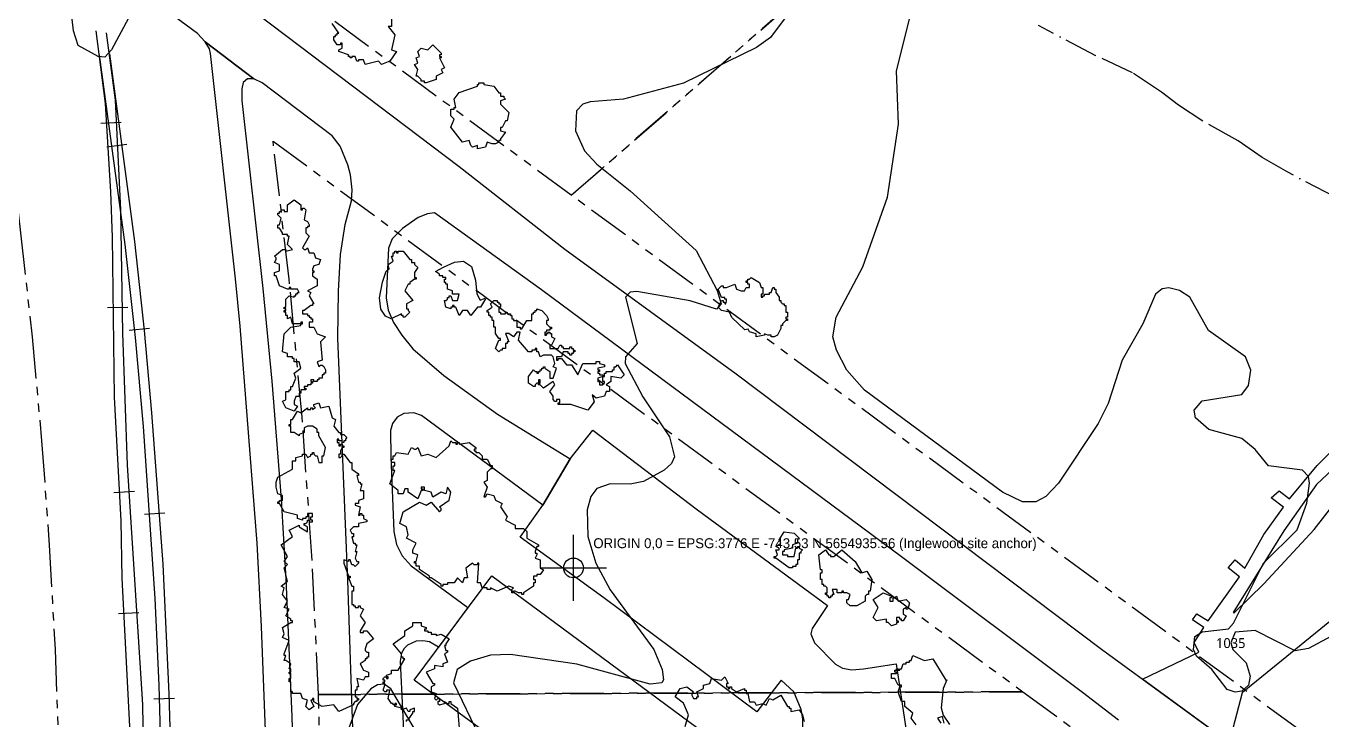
# Model space of a CAD drawing. Header units: metres. Extents: x -400 to 800, y -650 to 500.
# Drawn here: x -83 to 113.4, y -23 to 82.1 of the extents above; entities that cross this region are included whole.
import ezdxf
from ezdxf.enums import TextEntityAlignment as Align

# ---------------------------------------------------------------- set-up
doc = ezdxf.new("R2010")
doc.units = ezdxf.units.M
doc.header["$LTSCALE"] = 2
doc.linetypes.add('DASHDOT', pattern=[3.556, 2.54, -0.508, 0, -0.508])
doc.linetypes.add('PHANTOM', pattern=[6.35, 3.175, -0.635, 0.635, -0.635, 0.635, -0.635])
for name, color, linetype in [('SITE-PARKING', 250, 'CONTINUOUS'), ('SITE-PATH', 84, 'CONTINUOUS'), ('SITE-PROPERTY', 7, 'PHANTOM'), ('SITE-PROPERTY-SITE', 1, 'PHANTOM'), ('SITE-RAIL', 7, 'CONTINUOUS'), ('SITE-ROAD-GRAVEL', 32, 'CONTINUOUS'), ('SITE-ROAD-PAVED', 7, 'CONTINUOUS'), ('SITE-SETBACK-WATER', 1, 'DASHDOT'), ('SITE-TREE-CANOPY', 94, 'CONTINUOUS'), ('TEXT-CONTOUR', 8, 'CONTINUOUS'), ('TOPO-CONTOUR-MAJOR', 8, 'CONTINUOUS'), ('TOPO-CONTOUR-MINOR', 9, 'CONTINUOUS'), ('Z-ORIGIN', 1, 'CONTINUOUS')]:
    doc.layers.add(name, color=color, linetype=linetype)
doc.styles.add('OpenSans', font='OpenSans-Regular.ttf')

msp = doc.modelspace()

# ---------------------------------------------------------------- linework, layer by layer
at = {"layer": 'SITE-PARKING'}
for points in [[(34.73, -24.71), (34.73, -22.85), (34.49, -21.45), (33.38, -18.77), (31.47, -17.01), (27.8, -21.8), (4.62, -4.52), (-8.09, 4.66), (-4.63, 9.5), (-0.5, 16.55), (2.94, 20.86), (18.81, 8.8), (38.47, -5.67), (36.17, -9.17), (35.95, -9.96), (36.53, -11.35), (39.71, -14.56), (40.77, -15.16), (42.18, -15.43), (43.94, -15.3), (48.87, -14.52), (50.62, -25.99)], [(2.91, -36.86), (-24.16, -17.02), (-12.35, -1.17), (23.51, -27.69)]]:
    msp.add_lwpolyline(points, dxfattribs=at)
at = {"layer": 'SITE-PATH'}
msp.add_lwpolyline([(-46.45, -29.93), (-47.29, -8.87), (-47.95, 3.77), (-50.52, 36.62), (-51.19, 43.78), (-55, 77.93), (-55.17, 78.63), (-55.79, 79.7), (-48.42, 74.11), (-49.4, 74.09), (-50.03, 73.55), (-50.24, 72.6), (-50.28, 70.79), (-47.07, 42.34), (-45.69, 28.29), (-44.27, 10.4), (-43.57, -1.7), (-42.67, -22.52), (-42.27, -36.79)], dxfattribs=at)
at = {"layer": 'SITE-PROPERTY'}
for points in [[(-359.9, 295.53), (-90.66, 97.77), (-88.08, 82.15), (-85.78, 66.48), (-83.77, 50.77), (-82.04, 35.03), (-80.59, 19.26), (-79.44, 3.46), (-78.56, -12.36), (-77.98, -28.18), (-77.61, -47.16), (-77.52, -66.15), (-78.25, -350.73), (-84.35, -357.69), (-84.47, -430.44), (-129.06, -481.17), (-400, -480.78), (-400, 324.95)], [(-38.62, -19.17), (-39.64, 1.84), (-41.12, 22.82), (-43.09, 43.76), (-45.53, 64.65), (68.11, -18.76)], [(183.72, -188.35), (179.27, -223.86), (-38.3, -223.47), (-37.9, -66.24), (-38, -46.67), (-38.62, -19.17), (68.11, -18.76), (193.43, -110.75)]]:
    msp.add_lwpolyline(points, close=True, dxfattribs=at)
for points in [[(90.84, 135.9), (-0.33, 56.45), (-54.35, 96.12)], [(421.55, -17.74), (283.84, -18.14), (279.89, -37.89), (253.81, -73.42), (157.76, -2.91), (130.71, -39.75), (-0.33, 56.45), (90.84, 135.9)], [(421.55, -17.74), (283.84, -18.14), (279.89, -37.89), (253.81, -73.42), (157.76, -2.91), (130.71, -39.75), (-0.33, 56.45), (90.84, 135.9)]]:
    msp.add_lwpolyline(points, dxfattribs=at)
at = {"layer": 'SITE-PROPERTY-SITE'}
for points in [[(-38.62, -19.17), (-39.64, 1.84), (-41.12, 22.82), (-43.09, 43.76), (-45.53, 64.65), (68.11, -18.76)], [(183.72, -188.35), (179.27, -223.86), (-38.3, -223.47), (-37.9, -66.24), (-38, -46.67), (-38.62, -19.17), (68.11, -18.76), (193.43, -110.75)]]:
    msp.add_lwpolyline(points, close=True, dxfattribs=at)
at = {"layer": 'SITE-RAIL'}
for points in [[(-72.37, 81.34), (-70.94, 70.35), (-70.16, 56.98), (-69.91, 50.11), (-69.59, 25.86), (-68.59, 7.12), (-68.43, -1.55), (-66.99, -29.89), (-66.63, -190.97), (-67.12, -317.34), (-66.55, -330.55), (-65.79, -340.26), (-63.65, -361.85), (-62.88, -376.15)], [(-70.79, 81.08), (-69.44, 70.85), (-68.66, 54.25), (-68.33, 35.58), (-67.61, 15.59), (-65.32, -20.66), (-64.77, -55.76), (-64.74, -86.03), (-64.84, -111.7), (-65.14, -129.21), (-65.12, -181.45), (-65.46, -249.26), (-65.59, -318.57), (-65.14, -330.23), (-64.5, -338.57), (-62.72, -354.39), (-61.83, -365.86), (-61.32, -377.62)], [(-71.85, 77.75), (-67.97, 49), (-66.43, 34.9), (-65.18, 21.43), (-63.43, -4.61), (-62.83, -17.74), (-62.48, -30.61), (-62.23, -46.08), (-62.13, -70.85), (-62.93, -383.47), (-62.89, -381.58)], [(-70.31, 77.89), (-66.53, 49.43), (-65.07, 35.99), (-63.92, 23.49), (-62.23, 0.59), (-61.3, -19.07), (-60.84, -34.24), (-60.64, -53.24), (-60.63, -89.62), (-61.35, -383.21), (-61.33, -382.63)], [(-71.61, 67.4), (-68.52, 67.52)], [(-70.73, 63.77), (-67.66, 64.19)], [(-70.63, 39.45), (-67.53, 39.48)], [(-67.35, 36), (-64.27, 36.33)], [(-69.63, 11.44), (-66.54, 11.61)], [(-64.99, 8.14), (-61.9, 8.33)], [(-68.96, -6.91), (-65.86, -6.75)], [(-63.57, -19.8), (-60.47, -19.7)]]:
    msp.add_lwpolyline(points, dxfattribs=at)
at = {"layer": 'SITE-ROAD-GRAVEL'}
msp.add_lwpolyline([(118.95, 18.62), (112.6, 12.66), (107.65, 5.63), (99.97, -6.73), (100.13, -6.82), (104.58, -2.41), (112.25, 5.85), (123.34, 20.04), (122.4, 20.82)], close=True, dxfattribs=at)
msp.add_lwpolyline([(122.72, -1.5), (101.31, -18.89), (99.36, -26.42), (86.24, -16.85), (94.77, -12.78), (94.04, -11.3), (95.53, -9.01), (93.81, -7.85), (94.47, -6.97), (96.19, -8.03), (100.89, -1.33), (99.18, 0), (100.24, 1.22), (101.72, -0.01), (104.61, 5.06), (107.58, 9.23), (105.7, 10.63), (106.94, 11.7), (108.49, 10.46), (112.7, 15.52), (115.58, 18.39)], dxfattribs=at)
at = {"layer": 'SITE-ROAD-PAVED'}
for points in [[(-33.35, -27.37), (-34.2, -1.92), (-35.69, 34.79), (-35.6, 41.95), (-35.28, 47.49), (-34.61, 52.05), (-33.65, 55.61), (-33.53, 57.29), (-33.79, 59.54), (-34.19, 61.05), (-35.36, 63.88), (-36.55, 65.45), (-47.17, 73.51), (-48.42, 74.11), (-55.79, 79.7), (-56.99, 80.96), (-74.91, 94.2)], [(-51.72, 86.87), (-17.34, 60.81), (-1.3, 48.27), (24.67, 29.43), (79.99, -12.3), (122.62, -43.38)], [(82.57, -23.08), (77.14, -18.88), (49.69, 1.7), (-4.83, 42.13), (-21.04, 53.8), (-22.13, 53.64), (-23.55, 53.11), (-25.9, 51.41), (-27.48, 49.85), (-28.04, 48.45), (-28.41, 40.94), (-28.06, 39.05), (-27.26, 37.16), (-26.03, 35.27), (-24.33, 33.2), (-19.64, 29.14), (-11.5, 23.29), (-0.5, 16.55), (-4.63, 9.5), (-23.05, 23.09), (-24.18, 23.49), (-25.7, 23.41), (-26.7, 22.86), (-27.42, 21.87), (-27.74, 20.83), (-27.7, 16.83), (-27.22, 5.54), (-26.82, 3.55), (-25.95, 1.86), (-24.61, 0.34), (-16.01, -5.99), (-20.47, -11.98), (-21.84, -11.2), (-22.81, -11.04), (-23.84, -11.11), (-25.16, -11.67), (-25.67, -12.18), (-26.06, -12.9), (-26.24, -14.11), (-25.57, -28.88)]]:
    msp.add_lwpolyline(points, dxfattribs=at)
at = {"layer": 'SITE-SETBACK-WATER'}
msp.add_lwpolyline([(115.48, 56.15), (108.26, 59.93), (104.34, 62.2), (100.71, 64.71), (95.35, 67.67), (91.65, 70.08), (89.1, 72.07), (84.69, 75), (79.13, 77.6), (70.48, 82.17)], dxfattribs=at)
at = {"layer": 'SITE-TREE-CANOPY'}
for points in [[(-27.57, 83.99), (-27.57, 82), (-28.07, 82), (-27.07, 80.74), (-27.57, 78.49), (-26.82, 78.24), (-27.82, 76.75), (-29.07, 76.25), (-29.57, 76.75), (-31.57, 76.25), (-31.82, 76.99), (-32.57, 76.99), (-32.57, 76.75), (-32.82, 76.75), (-33.07, 77.49), (-33.57, 77.49), (-33.57, 77.25), (-33.82, 77.25), (-33.82, 77.49), (-34.07, 77.49), (-34.07, 77.74), (-35.57, 78.24), (-35.57, 78.49), (-35.07, 78.74), (-35.07, 79.5), (-35.32, 79.5), (-35.32, 79.24), (-35.82, 79.24), (-36.32, 80), (-36.32, 80.5), (-36.07, 80.5), (-36.07, 80.74), (-35.82, 80.74), (-35.82, 81), (-35.57, 81), (-36.57, 82.49)], [(-25.32, -23.26), (-25.32, -23.01), (-25.07, -23.01), (-24.32, -22.01), (-24.32, -21.75), (-24.07, -21.75), (-24.07, -21.25), (-24.82, -21.51), (-24.82, -21.75), (-25.07, -21.75), (-25.32, -21.25), (-26.07, -21.51), (-26.07, -21.25), (-27.07, -21.01), (-27.07, -20.75), (-27.32, -20.75), (-27.32, -20.51), (-27.57, -20.51), (-28.07, -19.75), (-27.82, -18.51), (-28.32, -18.51), (-28.32, -18.76), (-28.57, -18.76), (-28.82, -18.51), (-28.57, -17.76), (-28.57, -17.5), (-28.82, -17.5), (-28.82, -17.26), (-28.57, -17.26), (-28.57, -17), (-28.82, -17), (-28.82, -16.76), (-28.57, -16.5), (-28.32, -16.5), (-28.32, -16.26), (-27.57, -16), (-27.57, -15.5), (-26.57, -15.5), (-25.57, -13.76), (-25.82, -13.76), (-25.82, -13.51), (-26.07, -13.51), (-26.07, -13.01), (-27.32, -11.51), (-25.57, -10.25), (-25.57, -9.51), (-24.32, -8.76), (-24.32, -8.26), (-23.07, -8.26), (-23.07, -8.76), (-22.32, -9.01), (-22.32, -9.25), (-22.57, -9.25), (-22.57, -9.51), (-22.07, -9.51), (-22.07, -9.75), (-21.57, -9.75), (-21.57, -10.01), (-20.82, -10.01), (-20.82, -10.25), (-20.07, -10.01), (-18.82, -10.75), (-19.32, -11.51), (-19.32, -11.76), (-19.57, -11.76), (-19.32, -12.51), (-19.07, -12.51), (-19.07, -12.76), (-19.57, -13.01), (-19.07, -14.26), (-19.82, -14.5), (-19.82, -15), (-21.07, -14.76), (-21.07, -15.26), (-22.32, -15.76), (-21.32, -17.51), (-21.07, -17.51), (-21.07, -17.76), (-21.57, -18.01), (-21.57, -18.75), (-20.82, -19.01), (-21.07, -19.75), (-20.82, -20.01), (-20.57, -19.75), (-20.32, -19.75), (-20.32, -20.25), (-20.57, -20.25), (-20.57, -20.51), (-20.32, -20.75), (-19.57, -20.51), (-19.57, -20.25), (-19.07, -20.51), (-18.82, -20.51), (-18.82, -20.25), (-18.57, -20.25), (-18.57, -20.51), (-17.57, -21.25), (-17.32, -24.26)], [(51.93, -23.76), (51.18, -22.76), (51.43, -22.01), (50.18, -21.01), (50.18, -20.25), (49.68, -20.25), (49.18, -18.76), (49.43, -18.01), (49.68, -18.01), (49.68, -17.76), (49.18, -17.76), (48.68, -16.76), (48.18, -16.76), (48.18, -16), (48.93, -16), (48.93, -15.76), (48.68, -15.76), (48.68, -15.5), (48.93, -15.5), (48.93, -15.26), (49.18, -15.26), (49.18, -15.5), (49.43, -15.5), (49.43, -15.26), (49.68, -15.26), (49.93, -14.51), (50.43, -14.51), (50.43, -14.26), (50.93, -14.26), (50.93, -14.01), (51.18, -14.01), (51.43, -13.26), (53.18, -14.01), (54.43, -13.76), (56.43, -17), (56.55, -16.97), (56.01, -18.28), (55.7, -21.2), (56.03, -22.29), (56.96, -23.7)], [(16.93, -24.01), (17.43, -22.26), (16.68, -20.5), (15.43, -19.5), (16.18, -18.26), (17.18, -18.01), (18.18, -18.76), (17.93, -19), (17.93, -19.26), (18.18, -19.76), (18.68, -19.76), (18.68, -19.5), (18.93, -19.5), (18.68, -18.76), (19.68, -18.26), (19.68, -17.76), (20.68, -17.51), (20.93, -16.76), (22.43, -17.01), (22.93, -16.51), (23.43, -17.51), (23.18, -17.51), (23.18, -18), (23.43, -18), (23.43, -18.26), (23.68, -18.26), (23.68, -18), (23.93, -18), (23.93, -18.26), (24.68, -18.76), (25.93, -18.26), (25.93, -18.5), (26.18, -18.5), (26.18, -19), (26.43, -19), (26.68, -20.26), (27.43, -20.26), (27.68, -20.76), (28.68, -20.51), (29.18, -20.76), (29.68, -19.76), (30.18, -20), (31.43, -19.26), (32.43, -21.01), (32.68, -21.01), (32.68, -21.26), (32.93, -21.26), (32.93, -21.75), (34.18, -21.51), (34.68, -22.25), (34.93, -23.25)], [(56.18, -23.51), (55.93, -22.51), (55.18, -22.76), (55.68, -23.51)]]:
    msp.add_lwpolyline(points, dxfattribs=at)
for points in [[(-20.07, 77.99), (-20.07, 77.75), (-20.32, 77.75), (-20.32, 77.49), (-20.07, 77.49), (-20.07, 77.25), (-20.32, 77.25), (-19.57, 75.74), (-20.07, 75.49), (-19.82, 74.99), (-20.82, 74.49), (-20.82, 74), (-22.32, 73.5), (-22.57, 73.5), (-22.57, 73.74), (-23.07, 73.74), (-23.07, 73.99), (-23.57, 74.49), (-23.82, 74.49), (-23.57, 75.49), (-24.07, 76.25), (-23.57, 76.49), (-23.82, 77.25), (-23.32, 77.49), (-23.57, 78.25), (-23.07, 78.74), (-22.07, 78.49), (-21.32, 79.24)], [(-13.57, 73.24), (-12.07, 73), (-11.32, 71.99), (-11.07, 71.99), (-11.07, 71.49), (-10.57, 71.49), (-10.57, 71.24), (-10.32, 70.99), (-11.07, 70.74), (-11.07, 70.25), (-9.82, 68.99), (-10.07, 67.75), (-10.32, 67.75), (-10.82, 66.74), (-11.07, 66.74), (-11.07, 66.24), (-10.32, 65.99), (-11.07, 65), (-11.07, 64.74), (-11.32, 64.74), (-11.32, 64.5), (-11.82, 64.24), (-12.32, 64.24), (-13.07, 64.5), (-13.32, 63.74), (-14.57, 63.5), (-14.57, 64), (-15.32, 63.74), (-15.57, 64), (-15.82, 64.74), (-16.82, 64.5), (-18.57, 66.75), (-18.07, 67.99), (-18.57, 68.49), (-18.57, 69.49), (-18.07, 69.49), (-18.07, 69.74), (-17.82, 69.74), (-18.07, 70.99), (-17.32, 72), (-14.57, 73), (-14.57, 73.24), (-14.32, 73.24), (-14.32, 73.5), (-13.57, 73.5)], [(-42.57, 36.99), (-42.82, 37.99), (-43.32, 37.74), (-43.32, 38.24), (-43.57, 38.24), (-43.57, 38.74), (-43.82, 38.74), (-43.82, 39), (-43.57, 39), (-43.57, 39.24), (-43.82, 39.24), (-43.82, 39.5), (-43.57, 39.5), (-43.57, 40.74), (-43.07, 41.24), (-42.32, 41), (-42.32, 41.24), (-42.07, 41.24), (-42.07, 41.5), (-41.82, 41.5), (-41.82, 41.74), (-41.57, 41.74), (-41.82, 42.24), (-42.82, 42.24), (-42.82, 42.49), (-43.07, 42.49), (-43.07, 42.24), (-43.32, 42.24), (-44.57, 42.74), (-45.07, 44.25), (-45.32, 44.25), (-45.32, 44.75), (-44.57, 44.99), (-44.57, 45.99), (-45.32, 46.25), (-45.07, 46.74), (-45.07, 46.99), (-45.32, 47.24), (-44.07, 48.24), (-43.57, 48.24), (-43.57, 47.99), (-42.57, 48.24), (-43.32, 49), (-43.07, 50.24), (-43.32, 50.24), (-43.32, 50.5), (-44.07, 50.5), (-44.07, 50.74), (-44.57, 51.49), (-44.82, 51.49), (-44.82, 51.99), (-44.57, 51.99), (-44.32, 52.99), (-44.82, 53.49), (-44.82, 53.75), (-44.57, 53.75), (-44.57, 53.99), (-44.32, 53.99), (-44.32, 54.25), (-43.82, 54.25), (-43.82, 53.99), (-43.32, 53.99), (-43.32, 54.99), (-42.32, 55.75), (-41.32, 54.99), (-41.32, 54.25), (-41.07, 54.25), (-41.07, 54.49), (-40.82, 54.49), (-40.57, 54.25), (-40.82, 52.74), (-40.32, 52.49), (-40.07, 52), (-40.07, 51.74), (-40.32, 51.74), (-40.32, 51.5), (-40.57, 51.5), (-40.57, 50.74), (-40.07, 50.24), (-41.07, 48.49), (-40.82, 48.24), (-40.57, 48.24), (-40.32, 48.49), (-40.07, 47.74), (-39.32, 47.74), (-39.07, 46.99), (-38.32, 46.75), (-38.57, 45.99), (-39.32, 45.75), (-39.57, 45.25), (-39.57, 44.99), (-39.32, 44.99), (-39.32, 44.75), (-39.57, 44.75), (-39.57, 44.25), (-38.82, 43.74), (-38.82, 42.74), (-40.32, 42), (-39.82, 41.74), (-40.07, 41.24), (-39.32, 40), (-39.57, 40), (-39.57, 39.74), (-39.82, 39.74), (-40.82, 38.99), (-41.07, 38.99), (-41.07, 38.49), (-40.32, 38.49), (-40.32, 38.24), (-40.07, 38.24), (-40.07, 37.99), (-39.82, 37.99), (-39.82, 37.74), (-39.57, 37.74), (-39.57, 37.25), (-40.07, 37.25), (-40.07, 36.49), (-39.32, 36.49), (-38.82, 35.49), (-37.57, 34.99), (-38.32, 34.24), (-38.07, 31.5), (-38.82, 31.24), (-38.57, 30.5), (-38.32, 30.74), (-38.07, 30.74), (-37.82, 30.5), (-37.57, 30), (-37.57, 29.49), (-37.82, 29.49), (-37.82, 29.24), (-38.07, 29.24), (-38.07, 28.74), (-38.57, 28.74), (-38.57, 28.49), (-38.82, 28.49), (-38.82, 28.24), (-39.32, 28.24), (-39.32, 28.49), (-39.82, 28.49), (-39.82, 28.24), (-39.57, 28.24), (-39.57, 27.99), (-39.82, 27.99), (-39.82, 27.74), (-40.32, 27.74), (-40.32, 27.49), (-40.82, 27.49), (-40.82, 27.25), (-40.57, 27.25), (-40.57, 26.99), (-41.32, 26.99), (-41.32, 26.49), (-41.57, 26.49), (-41.57, 25.99), (-42.07, 25.99), (-42.32, 25.25), (-42.32, 24.75), (-41.82, 24.49), (-42.32, 23.74), (-43.57, 24.25), (-44.07, 25.25), (-43.57, 25.49), (-43.57, 26.75), (-43.07, 26.75), (-43.07, 26.99), (-42.82, 26.99), (-42.82, 27.49), (-42.57, 27.49), (-42.07, 28.74), (-42.32, 29.5), (-41.32, 30.24), (-41.57, 31.24), (-42.32, 31.24), (-42.32, 31.74), (-42.57, 31.74), (-42.57, 32), (-43.32, 32), (-43.32, 32.49), (-44.07, 32.74), (-43.82, 35.49), (-42.82, 36.49), (-41.32, 36.75), (-41.32, 36.99)], [(-28.07, 45.99), (-27.32, 46.49), (-27.57, 47.25), (-27.32, 47.25), (-27.32, 47.75), (-27.07, 47.75), (-27.07, 47.99), (-26.82, 47.99), (-26.82, 47.75), (-26.57, 47.75), (-26.57, 47.99), (-25.82, 47.99), (-24.82, 46.75), (-24.57, 46.75), (-24.57, 46.25), (-24.07, 46.25), (-24.07, 45.99), (-23.57, 45.49), (-24.07, 44.74), (-24.07, 44), (-23.82, 44), (-23.82, 43.74), (-24.07, 43.74), (-24.82, 43.24), (-24.82, 43), (-25.07, 43), (-25.57, 42), (-24.32, 40.49), (-25.32, 39.99), (-25.32, 39.25), (-25.07, 39.25), (-25.07, 38.99), (-24.82, 38.75), (-25.57, 37.99), (-25.82, 37.99), (-25.82, 38.25), (-26.07, 38.25), (-26.07, 38.49), (-27.64, 37.72), (-28.49, 38.16), (-29.21, 39.2), (-29.42, 40.9), (-28.94, 43.28), (-28.4, 44.96), (-27.93, 45.31)], [(-19.7, 45.58), (-18.05, 46.34), (-16.65, 46.47), (-15.45, 45.68), (-14.84, 43.61), (-14.63, 41.53), (-14.16, 40.58), (-13.38, 40.86), (-13.32, 40.75), (-14.07, 39.49), (-14.57, 39.49), (-15.57, 38.25), (-16.07, 38.99), (-16.82, 38.99), (-17.32, 38.25), (-17.82, 39.49), (-18.07, 39.49), (-18.07, 39.75), (-18.32, 39.75), (-18.32, 39.49), (-18.57, 39.49), (-18.57, 39.25), (-19.32, 39.49), (-19.57, 40.49), (-19.32, 40.49), (-19.07, 40.74), (-19.07, 40.99), (-18.82, 40.99), (-18.82, 41.24), (-18.57, 41.24), (-18.32, 40.49), (-17.57, 40.49), (-17.32, 41.49), (-18.32, 41.49), (-18.32, 41.99), (-19.07, 42.24), (-19.07, 43), (-19.32, 43), (-19.32, 43.24), (-19.57, 43.24), (-19.57, 43.74), (-19.32, 43.74), (-19.32, 44), (-19.82, 44), (-19.82, 44.24), (-20.32, 44.24), (-20.32, 44.5), (-20.91, 44.89)], [(25.43, 41.99), (25.93, 41.99), (26.18, 42.49), (26.68, 42.49), (26.68, 42.99), (26.43, 42.99), (26.43, 43.25), (26.18, 43.25), (26.18, 43.49), (26.43, 43.49), (26.43, 43.75), (26.68, 43.75), (26.93, 43.99), (28.18, 43.25), (28.43, 42.49), (28.68, 42.49), (28.68, 41.49), (28.43, 41.49), (28.43, 41), (28.68, 41), (28.68, 41.24), (28.93, 41.24), (28.93, 41.49), (29.68, 41.49), (29.68, 41.74), (29.93, 41.74), (30.18, 42.49), (30.43, 42.49), (30.43, 42.24), (30.68, 42.24), (30.68, 41.74), (31.18, 41), (31.18, 40.5), (31.43, 40.5), (31.43, 40.24), (31.68, 40), (31.93, 40), (31.93, 39.74), (32.18, 39.74), (32.18, 38.74), (32.43, 38.74), (32.43, 37.99), (32.18, 37.99), (32.18, 37.74), (32.43, 37.74), (32.43, 37.49), (32.18, 37.49), (31.68, 36.99), (31.68, 36.75), (31.43, 36.74), (31.43, 36.25), (30.93, 35.25), (30.43, 34.99), (29.93, 34.99), (29.93, 35.25), (29.43, 35.25), (28.93, 35.49), (28.93, 35.25), (27.68, 34.99), (27.68, 35.49), (26.68, 35.75), (26.46, 36.18), (25.97, 36.07), (24, 37.95), (23.62, 38.75), (22.43, 39), (21.93, 39.5), (22.43, 40.5), (22.68, 40.5), (22.68, 40.24), (22.93, 40.24), (22.93, 40), (23.08, 40), (23.18, 40.42), (23.18, 40.74), (22.93, 40.74), (22.93, 40.99), (22.43, 40.99), (21.93, 42.24), (22.43, 42.75), (22.68, 42.75), (22.68, 42.49), (23.18, 42.49), (24.43, 42.99), (24.68, 42.24)], [(-5.57, 27.99), (-5.82, 27.74), (-5.82, 27.49), (-6.07, 27.49), (-6.82, 27.99), (-6.82, 28.99), (-6.07, 29.99), (-5.82, 29.75), (-5.57, 29.75), (-5.57, 29.49), (-5.32, 29.49), (-5.32, 29.75), (-5.07, 29.75), (-5.07, 29.99), (-4.82, 29.99), (-4.82, 30.25), (-4.57, 30.25), (-4.57, 30.49), (-4.32, 30.49), (-4.32, 30.25), (-3.57, 29.75), (-3.57, 28.74), (-3.07, 28.74), (-2.57, 30.25), (-3.07, 30.49), (-2.82, 30.99), (-3.07, 31.99), (-3.32, 32.25), (-4.57, 32.25), (-5.07, 31.99), (-5.32, 32.74), (-5.57, 32.74), (-5.57, 33.24), (-5.82, 33.24), (-5.82, 32.99), (-6.32, 32.99), (-6.32, 32.74), (-6.82, 32.74), (-8.32, 34.5), (-8.07, 35.74), (-8.57, 35.74), (-9.07, 35), (-9.82, 35.5), (-10.32, 35.5), (-9.82, 34.24), (-10.07, 34.24), (-10.07, 34), (-10.32, 34), (-10.32, 33.24), (-10.82, 33.24), (-10.82, 32.99), (-11.07, 32.99), (-11.32, 32.74), (-11.82, 33.24), (-11.32, 34.5), (-11.07, 34.5), (-11.07, 34.74), (-11.32, 34.74), (-11.82, 35.5), (-11.82, 36.49), (-12.07, 36.49), (-12.07, 37.49), (-12.32, 37.49), (-12.32, 37.99), (-12.57, 37.99), (-12.57, 38.25), (-12.82, 38.25), (-12.82, 38.75), (-13.07, 38.75), (-13.07, 38.99), (-12.32, 39.49), (-12.57, 39.99), (-12.07, 40.49), (-11.57, 40.49), (-11.57, 40.25), (-11.32, 40.25), (-11.32, 39.99), (-11.07, 39.99), (-11.07, 39.49), (-11.32, 39.49), (-11.32, 38.75), (-11.07, 38.75), (-11.07, 38.49), (-10.32, 38.49), (-10.32, 38.75), (-10.07, 38.75), (-10.07, 38.49), (-9.57, 38.49), (-9.57, 38.24), (-9.32, 38.24), (-9.32, 37.74), (-9.07, 37.74), (-9.07, 37.49), (-8.57, 37.49), (-8.57, 36.5), (-8.07, 36.5), (-8.07, 36.24), (-7.82, 36.24), (-7.07, 37.49), (-6.32, 37.49), (-6.32, 38.49), (-6.07, 38.49), (-6.07, 38.74), (-5.82, 38.74), (-5.82, 38.99), (-5.57, 38.99), (-5.57, 39.25), (-4.82, 38.99), (-4.07, 38.24), (-3.82, 37.74), (-3.82, 37.49), (-4.07, 37.49), (-4.07, 37), (-3.57, 36.5), (-3.32, 36.5), (-3.32, 36.24), (-3.57, 36.24), (-3.57, 36), (-4.07, 36), (-4.07, 35.74), (-4.32, 35.74), (-4.32, 35.24), (-4.07, 35.24), (-4.07, 35.5), (-3.82, 35.5), (-3.82, 35.74), (-3.57, 35.74), (-3.57, 35.5), (-3.32, 35.5), (-3.32, 35), (-2.82, 34.74), (-3.32, 33.74), (-3.57, 33.74), (-3.57, 33.24), (-2.32, 33.24), (-2.07, 33.74), (-1.82, 33.74), (-1.82, 33.49), (-1.57, 33.49), (-1.57, 33.24), (-0.57, 33.24), (-0.57, 33.49), (-0.32, 33.49), (-0.32, 33.24), (-0.07, 33.24), (-0.07, 32.99), (0.18, 32.99), (0.18, 32.75), (-0.07, 32.75), (-0.07, 32.49), (-0.32, 32.49), (-0.32, 32.25), (-0.57, 32.25), (-0.57, 32.49), (-0.82, 32.49), (-0.82, 32.75), (-1.57, 32.74), (-1.82, 31.99), (-2.57, 31.99), (-2.57, 31.49), (-2.32, 31.49), (-2.32, 31.75), (-1.82, 31.75), (-1.07, 30.75), (-0.32, 30.75), (0.68, 29.24), (1.43, 30.99), (3.43, 30.99), (3.43, 31.25), (3.93, 31.25), (3.93, 30.99), (4.68, 30.75), (4.68, 30.49), (3.68, 30.25), (3.68, 29.99), (3.93, 29.99), (3.93, 29.74), (3.68, 29.74), (3.68, 29.49), (3.93, 29.49), (3.93, 29.24), (4.43, 29.24), (4.43, 28.99), (4.68, 28.99), (4.68, 29.49), (4.93, 29.49), (4.93, 29.74), (5.93, 29.74), (5.93, 29.99), (6.18, 29.99), (6.18, 30.49), (6.43, 30.49), (6.68, 30.75), (7.68, 29.24), (7.18, 28.74), (5.68, 28.99), (5.68, 28.24), (4.93, 27.74), (5.43, 27.5), (5.43, 26.74), (4.93, 26.74), (4.68, 26), (3.43, 25.74), (2.84, 26.22), (3.13, 25.17), (2.19, 23.92), (-0.41, 24.74), (-2.32, 24.74), (-2.32, 25), (-2.07, 25), (-2.07, 25.5), (-2.57, 25.5), (-2.57, 25.24), (-2.82, 25.24), (-3.07, 25.5), (-3.07, 26), (-3.57, 26.74), (-2.82, 27.74), (-3.07, 28.24), (-4.57, 27.24), (-5.07, 27.74), (-5.32, 27.74), (-5.32, 27.99)], [(-41.07, 36.99), (-41.07, 37.25), (-41.32, 37.25), (-41.32, 36.99)], [(-5.07, 27.99), (-5.07, 28.49), (-5.32, 28.49), (-5.32, 27.99)], [(3.68, 28.74), (3.68, 28.24), (3.93, 28.24), (3.93, 27.74), (4.43, 27.74), (4.43, 28), (4.68, 28), (4.68, 28.24), (4.43, 28.24), (4.43, 28.99)], [(-38.32, 24.24), (-37.07, 24.49), (-36.57, 22.74), (-36.07, 22.5), (-36.32, 21.5), (-35.57, 20.5), (-35.32, 20.5), (-35.32, 20.24), (-34.82, 20.24), (-34.32, 19.74), (-34.57, 19.49), (-34.57, 19.24), (-34.82, 19.24), (-34.82, 18.99), (-35.07, 18.99), (-35.07, 19.24), (-35.57, 19.24), (-35.57, 19.49), (-35.82, 19.49), (-35.82, 18.99), (-35.57, 18.99), (-35.57, 18.49), (-35.32, 18.49), (-35.32, 18.74), (-35.07, 18.74), (-35.07, 18.49), (-34.82, 18.49), (-34.82, 18.25), (-35.07, 18.25), (-35.32, 17.75), (-35.32, 17.25), (-35.57, 17.25), (-35.57, 16.75), (-35.32, 16.75), (-35.07, 16.99), (-35.07, 17.25), (-34.82, 17.25), (-33.82, 15.99), (-33.57, 15.99), (-33.57, 14.99), (-32.57, 14.24), (-32.57, 14), (-32.82, 13.99), (-32.57, 13), (-32.32, 13), (-32.32, 12.74), (-32.07, 12.74), (-32.32, 11.74), (-31.82, 11.74), (-31.82, 10.49), (-32.57, 10.24), (-32.57, 9.74), (-33.07, 9.74), (-33.07, 9.49), (-32.32, 9.24), (-32.57, 7.99), (-32.32, 7.99), (-32.32, 8.25), (-32.07, 8.25), (-32.07, 7.99), (-31.82, 7.99), (-31.82, 7.49), (-31.32, 7.25), (-31.32, 6.99), (-32.57, 6.75), (-32.57, 6.25), (-33.32, 6.25), (-33.82, 5.74), (-33.57, 5.24), (-33.32, 5.24), (-33.32, 4.74), (-33.57, 4.74), (-33.32, 3.74), (-33.07, 3.74), (-33.07, 3.5), (-32.82, 3.5), (-33.07, 2.5), (-32.82, 2.5), (-33.07, 1.5), (-32.82, 0.99), (-32.57, 0.99), (-32.57, 0.74), (-33.07, 0.24), (-33.32, 0.49), (-33.57, 0.49), (-33.82, 1.24), (-34.07, 1.24), (-34.07, 1), (-34.82, 1.24), (-34.82, 0.74), (-34.07, -1.25), (-33.82, -1.25), (-33.82, -1.51), (-34.07, -1.51), (-33.57, -2.75), (-33.32, -2.75), (-33.32, -3.51), (-33.57, -3.51), (-33.57, -5.51), (-33.32, -5.51), (-33.32, -5.76), (-33.07, -5.76), (-33.07, -6), (-32.57, -6), (-32.57, -5.76), (-32.32, -5.76), (-32.32, -6), (-31.82, -6.26), (-32.32, -7.26), (-31.57, -8.26), (-32.32, -9.51), (-32.32, -9.76), (-31.82, -9.76), (-31.82, -9.51), (-31.32, -9.51), (-30.32, -10.75), (-31.32, -11.51), (-31.57, -12.25), (-31.57, -12.51), (-31.32, -12.75), (-31.07, -12.75), (-31.07, -13.51), (-31.32, -13.51), (-31.32, -13.76), (-31.57, -13.76), (-31.57, -14.01), (-32.32, -14.51), (-31.82, -15.5), (-31.07, -15.76), (-31.07, -16.5), (-31.57, -16.5), (-31.82, -17), (-32.82, -16.76), (-32.57, -18), (-32.82, -18), (-32.82, -18.51), (-33.07, -18.51), (-33.07, -19.51), (-32.82, -19.51), (-32.82, -19.76), (-32.57, -19.76), (-32.57, -20.01), (-32.82, -20.01), (-32.82, -20.25), (-33.07, -20.25), (-33.32, -20.51), (-33.32, -20.75), (-35.57, -21.75), (-36.32, -20.75), (-38.07, -21.01), (-39.32, -20.26), (-39.32, -19.76), (-39.57, -19.76), (-39.57, -20.01), (-39.82, -20.01), (-39.32, -21.01), (-40.07, -21.51), (-40.57, -21.01), (-40.32, -20.01), (-41.07, -19.76), (-41.32, -19), (-42.57, -19), (-42.57, -18.76), (-42.82, -18.76), (-42.82, -17.26), (-43.07, -17.26), (-43.07, -16.76), (-42.82, -16.76), (-42.82, -16.01), (-43.07, -16.01), (-43.07, -15.76), (-42.82, -15.76), (-42.82, -15.26), (-43.07, -15.26), (-42.82, -14.51), (-43.57, -14.01), (-43.82, -14.01), (-43.57, -13.25), (-43.82, -13.25), (-43.82, -13.01), (-43.07, -11.01), (-44.07, -10.51), (-43.82, -10), (-44.07, -9), (-42.82, -8.26), (-42.57, -8.26), (-42.57, -8), (-42.82, -8), (-42.82, -7.76), (-43.57, -7.26), (-43.07, -6.26), (-43.82, -6.01), (-43.32, -5.01), (-44.07, -4.01), (-43.82, -3.01), (-44.32, -2.75), (-43.32, -2.01), (-43.82, 0), (-43.32, 0.5), (-43.82, 1), (-43.32, 1.74), (-44.32, 3.49), (-42.57, 4.75), (-43.07, 5.75), (-41.57, 6.49), (-41.57, 6.25), (-40.32, 5.49), (-40.32, 6.25), (-40.82, 6.49), (-40.82, 6.75), (-40.57, 6.75), (-40.32, 6.99), (-40.32, 7.25), (-40.07, 7.25), (-40.07, 6.99), (-39.57, 6.99), (-39.57, 7.25), (-39.82, 7.25), (-39.82, 7.75), (-39.57, 7.75), (-39.57, 8.24), (-40.32, 8.24), (-40.32, 7.75), (-40.57, 7.75), (-40.57, 7.49), (-41.07, 7.49), (-41.07, 7.25), (-41.82, 7.49), (-41.82, 7.99), (-43.82, 8.49), (-44.57, 9.74), (-44.82, 9.74), (-44.82, 10), (-44.57, 10), (-44.57, 10.24), (-44.07, 10.24), (-44.07, 11), (-44.82, 11.24), (-45.07, 12.24), (-45.07, 12.99), (-44.82, 13.74), (-42.57, 14.99), (-42.57, 16.25), (-42.07, 16.25), (-42.07, 16.75), (-41.07, 16.99), (-41.07, 17.25), (-40.57, 17.25), (-40.32, 16.75), (-39.82, 16.99), (-39.82, 17.25), (-39.57, 17.25), (-39.57, 17.49), (-39.32, 17.49), (-39.32, 17.25), (-39.07, 16.99), (-38.82, 16.99), (-38.57, 15.99), (-38.07, 15.99), (-38.07, 16.99), (-37.82, 16.99), (-37.57, 18.24), (-38.57, 20), (-38.57, 20.5), (-38.82, 20.5), (-38.82, 21), (-39.57, 21.5), (-40.32, 21.5), (-40.82, 21.24), (-40.82, 20.5), (-41.57, 20.24), (-41.57, 20), (-42.32, 20.5), (-42.82, 20.5), (-42.82, 21.5), (-43.07, 21.5), (-43.07, 21.74), (-42.82, 21.74), (-42.82, 22.49), (-42.57, 22.49), (-41.82, 23.74), (-41.32, 23.49), (-40.32, 24.24), (-40.32, 23.99), (-39.82, 23.99), (-39.82, 24.24), (-39.57, 24.24), (-39.57, 23.99), (-39.07, 24.24), (-39.32, 24.49), (-39.32, 24.75), (-38.57, 24.99)], [(-18.32, 18.99), (-17.82, 18.99), (-17.82, 18.75), (-17.57, 18.75), (-17.57, 18.99), (-17.32, 18.99), (-17.32, 18.75), (-15.82, 18.99), (-14.82, 18.25), (-14.82, 17.99), (-15.07, 17.99), (-15.07, 17.74), (-14.82, 17.74), (-14.82, 17.49), (-14.32, 17.49), (-13.82, 16.99), (-13.82, 16.49), (-13.07, 16.5), (-12.57, 15.5), (-12.32, 15.5), (-12.32, 15), (-12.57, 15), (-13.07, 14.5), (-13.07, 13.24), (-13.57, 12.99), (-13.07, 12.24), (-13.57, 10.75), (-13.32, 10.75), (-13.07, 11.25), (-12.07, 10.99), (-11.82, 10.25), (-10.82, 9.75), (-11.07, 9.25), (-10.07, 7.74), (-10.32, 7.24), (-8.82, 6.5), (-8.82, 6), (-7.57, 6), (-7.07, 5.5), (-7.07, 4.5), (-5.32, 3.49), (-5.32, 3.24), (-5.57, 3.24), (-5.82, 2.49), (-5.82, 2.25), (-5.57, 2.25), (-5.57, 1.99), (-5.82, 1.49), (-5.07, 1.25), (-5.07, -0.01), (-4.57, -0.26), (-5.07, -1.01), (-5.57, -1.01), (-5.57, -1.26), (-6.07, -1.26), (-6.07, -1.76), (-5.82, -1.76), (-5.82, -2.26), (-6.07, -2.26), (-6.07, -2.76), (-7.57, -3.76), (-7.57, -4), (-7.82, -4), (-7.82, -3.76), (-8.32, -3.76), (-8.82, -3.5), (-9.07, -3.5), (-9.07, -3.76), (-9.32, -3.76), (-9.32, -3.26), (-9.07, -3), (-9.82, -2.76), (-11.57, -3.5), (-12.57, -3), (-12.57, -3.26), (-13.07, -3.26), (-13.07, -3), (-13.82, -3.01), (-14.07, -2.26), (-14.57, -2.26), (-14.32, 0.75), (-14.57, 0.75), (-14.57, 0.49), (-15.07, 0.49), (-15.32, 0.75), (-16.32, -0.01), (-16.07, -1.51), (-16.57, -1.51), (-16.82, -2.26), (-17.57, -1.51), (-18.07, -2.26), (-19.07, -2.26), (-19.07, -2.51), (-19.82, -2.51), (-19.82, -2.76), (-20.07, -2.76), (-20.07, -2.51), (-21.57, -1.51), (-21.82, -1.51), (-21.82, -1.25), (-23.32, -0.25), (-23.32, 0.25), (-23.82, 0.25), (-23.82, 0.74), (-24.07, 0.74), (-24.07, 0.99), (-23.82, 0.99), (-23.57, 1.99), (-24.32, 2.24), (-24.32, 2.74), (-23.82, 3.74), (-25.32, 4.5), (-25.07, 5), (-25.32, 6.24), (-26.32, 6.74), (-25.82, 8.49), (-23.32, 9.99), (-22.32, 9.49), (-21.57, 9.99), (-20.32, 8.49), (-20.07, 8.75), (-20.07, 8.99), (-20.32, 9.25), (-18.82, 10.25), (-18.57, 11.49), (-19.07, 12.24), (-19.32, 11.24), (-20.07, 11.49), (-21.32, 10.74), (-21.57, 11.49), (-22.57, 11.74), (-22.57, 12.24), (-23.07, 12.24), (-23.07, 11.99), (-22.82, 11.99), (-22.82, 11.74), (-23.07, 11.74), (-23.57, 10.49), (-25.07, 11.49), (-25.07, 12), (-25.57, 12), (-25.82, 11.24), (-26.57, 11.24), (-26.57, 11.74), (-27.82, 12.74), (-27.07, 14.74), (-27.32, 14.74), (-27.32, 15.49), (-27.07, 15.49), (-27.07, 15.99), (-27.57, 15.99), (-27.57, 16.49), (-27.32, 16.49), (-27.32, 16.99), (-27.07, 16.99), (-26.82, 17.49), (-25.07, 17.25), (-24.57, 18.25), (-24.07, 17.99), (-23.82, 17.99), (-23.57, 18.25), (-23.07, 16.99), (-22.07, 17.25), (-20.82, 16.74), (-18.82, 18.49), (-18.57, 19.25)], [(31.68, 2), (32.43, 2), (32.43, 1.74), (33.43, 1.74), (33.68, 2.99), (33.93, 2.99), (33.93, 3.24), (34.18, 3.24), (34.18, 2.99), (34.68, 2.74), (34.43, 2.5), (34.43, 2.24), (34.18, 2.24), (34.18, 1.24), (33.93, 1.24), (33.93, 0.5), (33.68, 0.5), (33.68, 0.24), (33.18, 0.24), (33.18, 0), (32.68, 0), (30.68, 1.5), (30.43, 1.5), (30.43, 1.74), (30.68, 1.74), (30.93, 2), (30.68, 2.74), (31.18, 2.74), (31.18, 2.99), (30.68, 3.24), (31.43, 3.74), (31.18, 4.24), (31.93, 5.49), (33.43, 5.25), (34.18, 4.49), (33.93, 4.24), (33.93, 3.74), (33.18, 3.49), (33.18, 2.99), (31.93, 2.74), (31.93, 2.5), (31.68, 2.5)], [(42.68, 1), (43.68, -0.76), (44.43, -0.51), (45.18, -1.75), (44.93, -3.51), (44.68, -3.51), (44.68, -4.01), (44.43, -4.01), (44.18, -4.26), (44.18, -5.01), (42.93, -5.76), (41.93, -5.76), (41.43, -5.26), (41.43, -4.76), (41.68, -4.76), (41.93, -4.01), (41.43, -3.75), (40.93, -3.75), (40.93, -3.51), (40.68, -3.51), (40.68, -3.75), (39.93, -3.75), (39.93, -3.25), (39.18, -3.25), (39.43, -4.01), (39.18, -4.01), (39.18, -4.25), (38.93, -4.25), (38.93, -4.51), (38.68, -4.51), (38.68, -4.25), (38.43, -4.25), (38.43, -4.01), (38.18, -4.01), (38.18, -3.75), (38.43, -3.75), (38.43, -3.01), (38.18, -2.75), (37.93, -2.75), (37.93, -2.51), (37.68, -2.51), (37.68, -1.75), (37.43, -1.75), (37.43, -0.76), (37.68, -0.76), (37.68, -0.26), (37.43, -0.26), (37.18, 2), (38.18, 2.74), (38.68, 2), (38.93, 2), (38.93, 1.74), (39.43, 1.74), (40.68, 2.74)], [(47.93, -5.01), (48.43, -5.01), (48.43, -4.51), (48.68, -4.51), (48.93, -4.26), (49.18, -5.01), (50.43, -4.76), (50.93, -5.26), (50.68, -6.26), (50.43, -6.26), (50.43, -6), (49.93, -6.26), (49.93, -7), (50.43, -7.26), (49.93, -8), (49.68, -8), (49.68, -7.76), (49.43, -7.76), (49.43, -7.5), (48.93, -7.5), (48.93, -8), (49.18, -8), (49.18, -8.26), (48.93, -8.26), (48.93, -8.51), (48.18, -8.76), (47.68, -8.26), (47.43, -8.26), (47.43, -7.76), (45.93, -8), (45.43, -7.5), (46.18, -6), (45.43, -4.76), (46.93, -3.76), (48.18, -4.26), (48.18, -4.51), (47.93, -4.51)], [(-28.32, -16.76), (-28.07, -16.76), (-28.07, -16.5), (-28.32, -16.5)], [(-26.82, -20.75), (-26.82, -20.51), (-27.07, -20.51), (-27.07, -20.75)]]:
    msp.add_lwpolyline(points, close=True, dxfattribs=at)
at = {"layer": 'TOPO-CONTOUR-MAJOR'}
for points in [[(35.04, 87.38), (29.84, 80.33), (27.73, 78.83), (16.65, 73.43), (7.58, 70.99), (2.54, 70.62), (1.42, 70.25), (0.46, 69.24), (0.28, 66.22), (1.69, 63.2), (3.55, 61.16), (8.6, 57.15), (18.57, 48.08), (21.75, 42.04), (22.39, 40.02), (21.69, 39.21), (17.66, 40.47), (9.6, 41.88), (8.59, 41.77), (7.87, 41.03), (9.66, 33.98), (7.89, 31.96), (7.85, 30.96), (10.49, 25.92), (14.56, 19.87), (15.28, 16.85), (14.83, 15.84), (13.72, 14.83), (10.6, 13.1), (8.59, 12.69), (5.56, 12.75), (3.55, 12.02), (2.63, 10.8), (2.07, 8.79), (2.15, 4.76), (3.38, 0.73), (5.57, -3.3), (12.19, -12.37), (13.46, -15.39), (13.63, -16.94), (13.4, -17.41), (11.61, -17.6), (0.53, -14.56), (-9.55, -13.13), (-12.57, -13.23), (-15.6, -14.13), (-17.64, -15.39), (-18.2, -17.41), (-14.29, -25.47)], [(114.73, -10.36), (111.36, -12.2), (109.35, -12.54), (103.3, -9.46), (100.28, -9.73), (99.58, -11.36), (99.9, -12.37), (101.95, -14.39), (102.55, -16.4), (102.3, -17.76), (101.29, -18.67), (100.28, -18.82), (99.06, -18.42), (96.72, -15.39), (94.38, -13.38), (93.96, -12.37), (94.14, -10.36), (95.24, -9.68), (99.27, -9.24), (99.99, -8.34), (104.56, 0.73), (109.66, 5.77), (111.14, 9.8), (111.52, 12.82), (111.36, 13.85), (110.47, 14.83), (105.32, 15.47), (103.3, 17.93), (101.29, 19.6), (96.25, 20.99), (94.23, 22.73), (94.04, 23.9), (95.24, 25.3), (101.29, 26.26), (102.3, 27.64), (102.65, 29.95), (101.8, 31.96), (96.2, 35.99), (93.38, 41.03), (91.8, 42.04), (90.2, 42.42), (89.2, 42.26), (88.19, 41.45), (86.26, 37), (83.15, 31.5), (80.99, 24.91), (79.48, 21.89), (73.47, 12.82), (71.58, 10.8), (70.05, 10), (68.04, 10.04), (65.01, 11.48), (44.11, 26.92), (41.41, 29.95), (39.85, 32.97), (39.3, 34.99), (39.79, 38.01), (43.85, 45.62), (47.58, 56.15), (49.25, 67.23), (48.96, 75.29), (50.95, 83.35)], [(-23.66, -25.15), (-27.69, -18.29), (-28.69, -17.59), (-29.7, -17.68), (-30.71, -18.31), (-32.72, -20.68), (-35.94, -29.5)]]:
    msp.add_lwpolyline(points, dxfattribs=at)
at = {"layer": 'TOPO-CONTOUR-MINOR'}
msp.add_lwpolyline([(-65.98, 86.04), (-70.01, 78.47), (-71.01, 77.38), (-72.02, 77.49), (-75.04, 79.12), (-75.74, 81.34), (-76.24, 85.37)], dxfattribs=at)
at = {"layer": 'Z-ORIGIN'}
for p, q in [((0, -5), (0, 5)), ((-5, 0), (5, 0))]:
    msp.add_line(p, q, dxfattribs=at)
msp.add_circle((0, 0), 1.5, dxfattribs=at)

# ---------------------------------------------------------------- texts
at = {"layer": 'TEXT-CONTOUR', "style": 'OpenSans'}
msp.add_text('1035', height=1.5, dxfattribs=at).set_placement((99.59, -11.38), align=Align.MIDDLE_CENTER)
at = {"layer": 'Z-ORIGIN'}
msp.add_text('ORIGIN 0,0 = EPSG:3776 E -743.53 N 5654935.56 (Inglewood site anchor)', height=1.5, dxfattribs=at).set_placement((3, 3))

doc.saveas('drawing.dxf')
